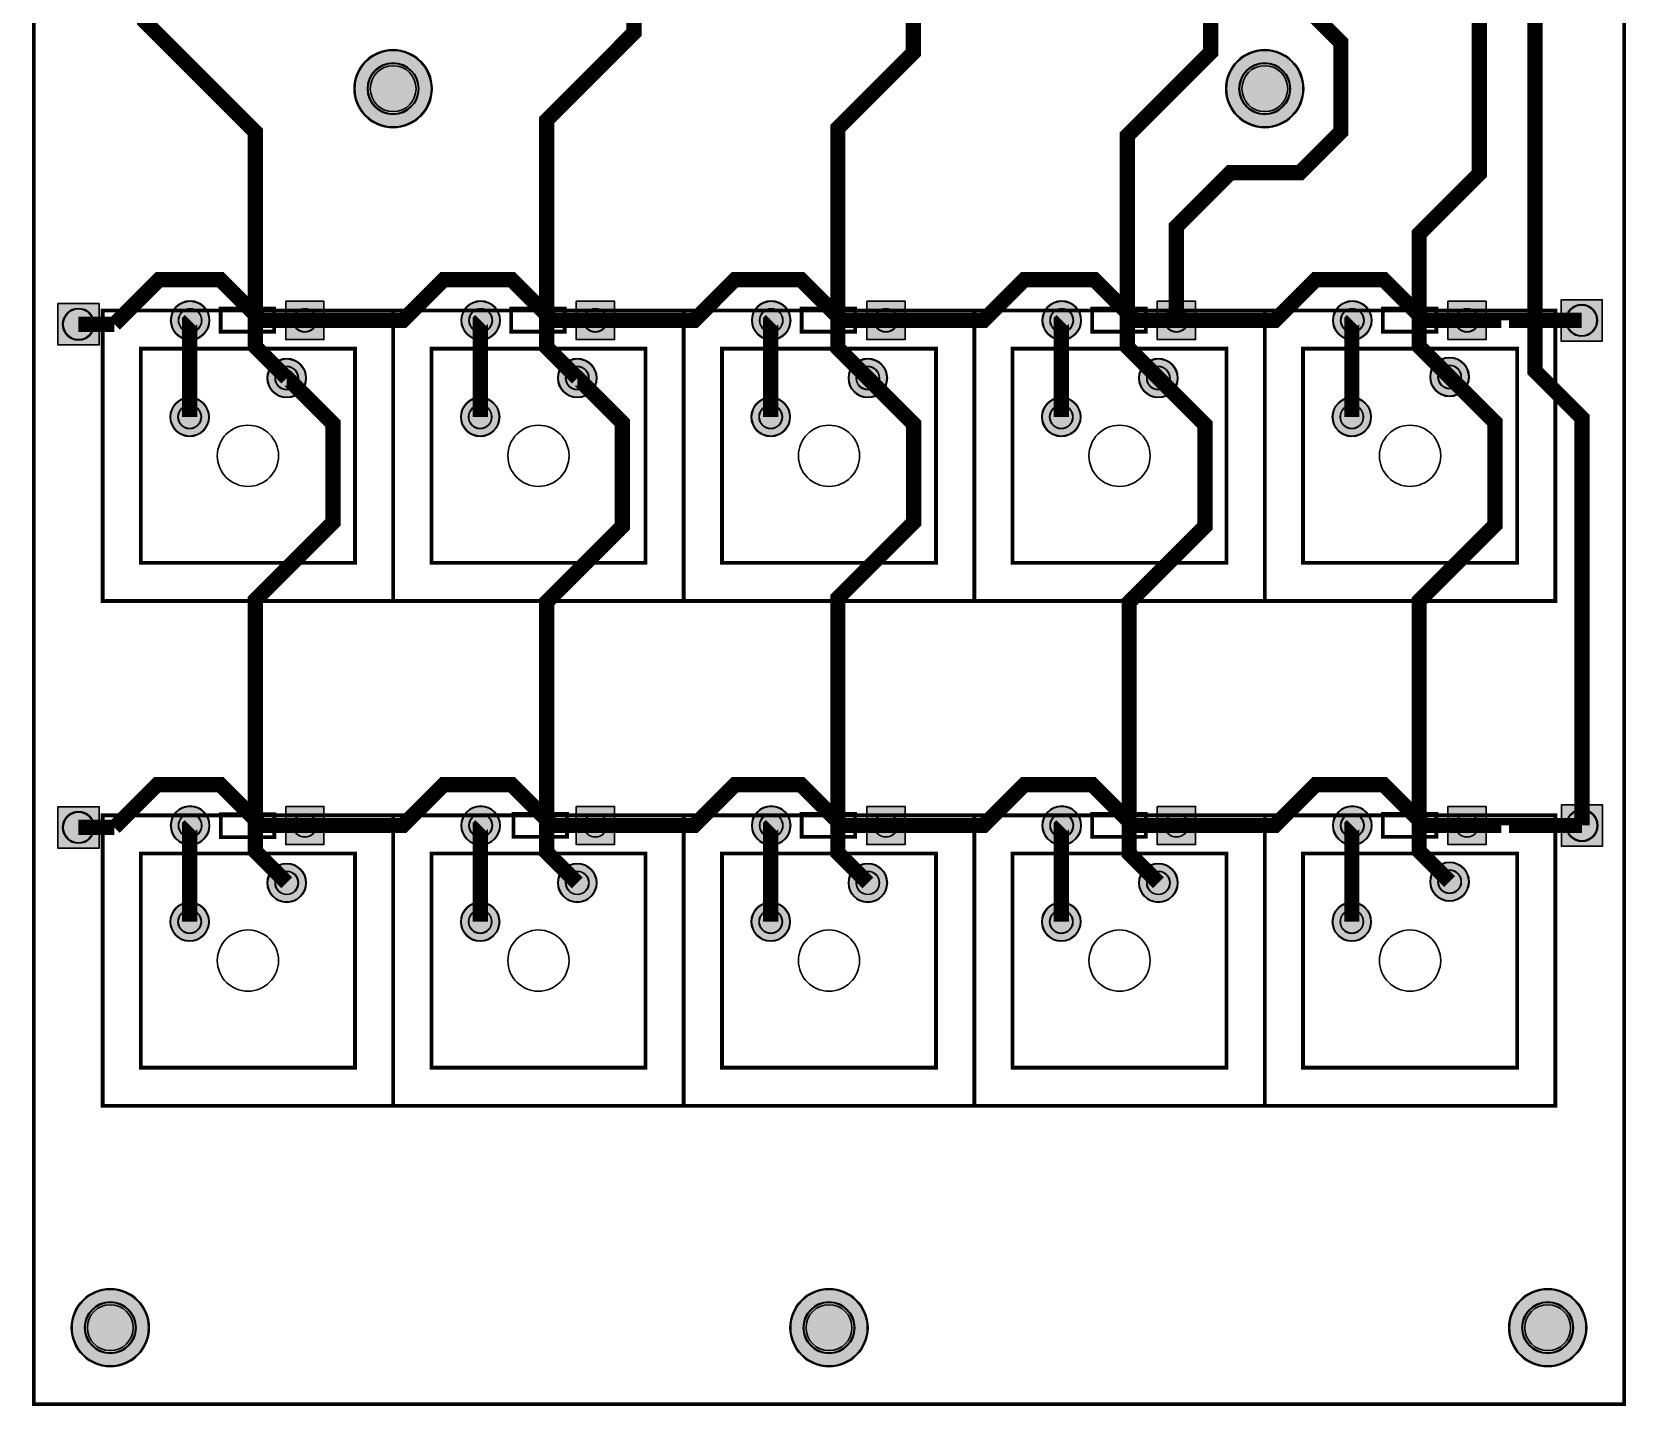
# Model space of a CAD drawing. Header units: millimetres. Extents: x 0 to 104, y -247 to 0.
# Drawn here: x -0.1 to 104.1, y -247.1 to -157.3 of the extents above; entities that cross this region are included whole.
import ezdxf

# ---------------------------------------------------------------- set-up
doc = ezdxf.new("R2010")
doc.units = ezdxf.units.MM
for name, color, linetype, true_color in [('BoardOutLine', 7, 'Continuous', 0xff00ff), ('BottomLayer', 7, 'Continuous', 0x0000ff), ('BottomSilkLayer', 7, 'Continuous', 0x66cc33), ('BottomSolderMaskLayer', 7, 'Continuous', 0xaa00ff), ('Document', 7, 'Continuous', 0xffffff), ('Multi-Layer', 7, 'Continuous', 0xc0c0c0), ('TopLayer', 7, 'Continuous', 0xff0000), ('TopSilkLayer', 7, 'Continuous', 0xffcc00), ('TopSolderMaskLayer', 7, 'Continuous', 0x800080)]:
    doc.layers.add(name, color=color, linetype=linetype, true_color=true_color)

msp = doc.modelspace()

# ---------------------------------------------------------------- hatches: boundary and pattern name
at = {"layer": 'BottomSolderMaskLayer'}
for points in [[(20.944205000000004, -160.99993200000006, 1), (26.045795000000005, -160.99993200000006, 1)], [(77.94409099999984, -160.99993200000006, 1), (83.04568099999983, -160.99993200000006, 1)], [(1.5201895221027826, -175.00218952210287), (4.321810477897202, -175.00218952210287), (4.321810477897202, -177.80381047789717), (1.5201895221027826, -177.80381047789717)], [(8.945460899999992, -176.14925400000004, 1), (11.49645909999999, -176.14925400000004, 1)], [(16.44555994090331, -174.8737419409032), (18.99658405909679, -174.8737419409032), (18.99658405909679, -177.4247660590969), (16.44555994090331, -177.4247660590969)], [(27.94542289999986, -176.14925400000004, 1), (30.49642109999986, -176.14925400000004, 1)], [(35.44552194090318, -174.8737419409032), (37.99654605909666, -174.8737419409032), (37.99654605909666, -177.4247660590969), (35.44552194090318, -177.4247660590969)], [(46.94538489999996, -176.14925400000004, 1), (49.49638309999995, -176.14925400000004, 1)], [(54.44548394090327, -174.8737419409032), (56.996508059096755, -174.8737419409032), (56.996508059096755, -177.4247660590969), (54.44548394090327, -177.4247660590969)], [(65.94560089999986, -176.14925400000004, 1), (68.49659909999987, -176.14925400000004, 1)], [(73.44544594090314, -174.8737419409032), (75.99647005909662, -174.8737419409032), (75.99647005909662, -177.4247660590969), (73.44544594090314, -177.4247660590969)], [(84.94556290000018, -176.14925400000004, 1), (87.49656110000019, -176.14925400000004, 1)], [(92.44540794090324, -174.8737419409032), (94.99643205909672, -174.8737419409032), (94.99643205909672, -177.4247660590969), (92.44540794090324, -177.4247660590969)], [(99.8181895221029, -174.74818952210273), (102.6198104778972, -174.74818952210273), (102.6198104778972, -177.54981047789727), (99.8181895221029, -177.54981047789727)], [(15.264472899999921, -179.92013800000007, 1), (17.81547109999992, -179.92013800000007, 1)], [(34.26443490000002, -179.92013800000007, 1), (36.815433100000014, -179.92013800000007, 1)], [(53.264396900000115, -179.92013800000007, 1), (55.81539510000011, -179.92013800000007, 1)], [(72.26461290000002, -179.92013800000007, 1), (74.81561110000003, -179.92013800000007, 1)], [(91.30750089999997, -179.84317599999997, 1), (93.85849909999997, -179.84317599999997, 1)], [(8.914472900000012, -182.459884, 1), (11.465471100000011, -182.459884, 1)], [(27.914434900000106, -182.459884, 1), (30.46543310000011, -182.459884, 1)], [(46.91439689999998, -182.459884, 1), (49.465395099999974, -182.459884, 1)], [(65.91461290000011, -182.459884, 1), (68.46561110000012, -182.459884, 1)], [(84.91457489999998, -182.459884, 1), (87.46557309999999, -182.459884, 1)], [(1.5201895221027826, -207.8951895221029), (4.321810477897202, -207.8951895221029), (4.321810477897202, -210.6968104778972), (1.5201895221027826, -210.6968104778972)], [(8.945460899999992, -209.16925400000002, 1), (11.49645909999999, -209.16925400000002, 1)], [(16.44555994090331, -207.8937419409034), (18.99658405909679, -207.8937419409034), (18.99658405909679, -210.44476605909688), (16.44555994090331, -210.44476605909688)], [(27.94542289999986, -209.16925400000002, 1), (30.49642109999986, -209.16925400000002, 1)], [(35.44552194090318, -207.8937419409034), (37.99654605909666, -207.8937419409034), (37.99654605909666, -210.44476605909688), (35.44552194090318, -210.44476605909688)], [(46.94538489999996, -209.16925400000002, 1), (49.49638309999995, -209.16925400000002, 1)], [(54.44548394090327, -207.8937419409034), (56.996508059096755, -207.8937419409034), (56.996508059096755, -210.44476605909688), (54.44548394090327, -210.44476605909688)], [(65.94560089999986, -209.16925400000002, 1), (68.49659909999987, -209.16925400000002, 1)], [(73.44544594090314, -207.8937419409034), (75.99647005909662, -207.8937419409034), (75.99647005909662, -210.44476605909688), (73.44544594090314, -210.44476605909688)], [(84.94556290000018, -209.16925400000002, 1), (87.49656110000019, -209.16925400000002, 1)], [(92.44540794090324, -207.8937419409034), (94.99643205909672, -207.8937419409034), (94.99643205909672, -210.44476605909688), (92.44540794090324, -210.44476605909688)], [(99.84028752210281, -207.76818952210294), (102.64190847789712, -207.76818952210294), (102.64190847789712, -210.56981047789725), (99.84028752210281, -210.56981047789725)], [(91.30750089999997, -212.84311000000014, 1), (93.85849909999997, -212.84311000000014, 1)], [(15.264472899999921, -212.920072, 1), (17.81547109999992, -212.920072, 1)], [(34.26443490000002, -212.920072, 1), (36.815433100000014, -212.920072, 1)], [(53.264396900000115, -212.920072, 1), (55.81539510000011, -212.920072, 1)], [(72.26461290000002, -212.920072, 1), (74.81561110000003, -212.920072, 1)], [(8.914472900000012, -215.46007199999997, 1), (11.465471100000011, -215.46007199999997, 1)], [(27.914434900000106, -215.46007199999997, 1), (30.46543310000011, -215.46007199999997, 1)], [(46.91439689999998, -215.46007199999997, 1), (49.465395099999974, -215.46007199999997, 1)], [(65.91461290000011, -215.46007199999997, 1), (68.46561110000012, -215.46007199999997, 1)], [(84.91457489999998, -215.46007199999997, 1), (87.46557309999999, -215.46007199999997, 1)], [(2.4491949999999116, -242.00002400000005, 1), (7.5507849999999115, -242.00002400000005, 1)], [(49.44910099999992, -242.00002400000005, 1), (54.55069099999992, -242.00002400000005, 1)], [(96.44926099999998, -242.00002400000005, 1), (101.55085099999997, -242.00002400000005, 1)]]:
    msp.add_hatch(color=256, dxfattribs=at).paths.add_polyline_path(points)
at = {"layer": 'TopSolderMaskLayer'}
for points in [[(20.944205000000004, -160.99993200000006, 1), (26.045795000000005, -160.99993200000006, 1)], [(77.94409099999984, -160.99993200000006, 1), (83.04568099999983, -160.99993200000006, 1)], [(1.5201895221027826, -175.00218952210287), (4.321810477897202, -175.00218952210287), (4.321810477897202, -177.80381047789717), (1.5201895221027826, -177.80381047789717)], [(8.945460899999992, -176.14925400000004, 1), (11.49645909999999, -176.14925400000004, 1)], [(16.44555994090331, -174.8737419409032), (18.99658405909679, -174.8737419409032), (18.99658405909679, -177.4247660590969), (16.44555994090331, -177.4247660590969)], [(27.94542289999986, -176.14925400000004, 1), (30.49642109999986, -176.14925400000004, 1)], [(35.44552194090318, -174.8737419409032), (37.99654605909666, -174.8737419409032), (37.99654605909666, -177.4247660590969), (35.44552194090318, -177.4247660590969)], [(46.94538489999996, -176.14925400000004, 1), (49.49638309999995, -176.14925400000004, 1)], [(54.44548394090327, -174.8737419409032), (56.996508059096755, -174.8737419409032), (56.996508059096755, -177.4247660590969), (54.44548394090327, -177.4247660590969)], [(65.94560089999986, -176.14925400000004, 1), (68.49659909999987, -176.14925400000004, 1)], [(73.44544594090314, -174.8737419409032), (75.99647005909662, -174.8737419409032), (75.99647005909662, -177.4247660590969), (73.44544594090314, -177.4247660590969)], [(84.94556290000018, -176.14925400000004, 1), (87.49656110000019, -176.14925400000004, 1)], [(92.44540794090324, -174.8737419409032), (94.99643205909672, -174.8737419409032), (94.99643205909672, -177.4247660590969), (92.44540794090324, -177.4247660590969)], [(99.8181895221029, -174.74818952210273), (102.6198104778972, -174.74818952210273), (102.6198104778972, -177.54981047789727), (99.8181895221029, -177.54981047789727)], [(15.264472899999921, -179.92013800000007, 1), (17.81547109999992, -179.92013800000007, 1)], [(34.26443490000002, -179.92013800000007, 1), (36.815433100000014, -179.92013800000007, 1)], [(53.264396900000115, -179.92013800000007, 1), (55.81539510000011, -179.92013800000007, 1)], [(72.26461290000002, -179.92013800000007, 1), (74.81561110000003, -179.92013800000007, 1)], [(91.30750089999997, -179.84317599999997, 1), (93.85849909999997, -179.84317599999997, 1)], [(8.914472900000012, -182.459884, 1), (11.465471100000011, -182.459884, 1)], [(27.914434900000106, -182.459884, 1), (30.46543310000011, -182.459884, 1)], [(46.91439689999998, -182.459884, 1), (49.465395099999974, -182.459884, 1)], [(65.91461290000011, -182.459884, 1), (68.46561110000012, -182.459884, 1)], [(84.91457489999998, -182.459884, 1), (87.46557309999999, -182.459884, 1)], [(1.5201895221027826, -207.8951895221029), (4.321810477897202, -207.8951895221029), (4.321810477897202, -210.6968104778972), (1.5201895221027826, -210.6968104778972)], [(8.945460899999992, -209.16925400000002, 1), (11.49645909999999, -209.16925400000002, 1)], [(16.44555994090331, -207.8937419409034), (18.99658405909679, -207.8937419409034), (18.99658405909679, -210.44476605909688), (16.44555994090331, -210.44476605909688)], [(27.94542289999986, -209.16925400000002, 1), (30.49642109999986, -209.16925400000002, 1)], [(35.44552194090318, -207.8937419409034), (37.99654605909666, -207.8937419409034), (37.99654605909666, -210.44476605909688), (35.44552194090318, -210.44476605909688)], [(46.94538489999996, -209.16925400000002, 1), (49.49638309999995, -209.16925400000002, 1)], [(54.44548394090327, -207.8937419409034), (56.996508059096755, -207.8937419409034), (56.996508059096755, -210.44476605909688), (54.44548394090327, -210.44476605909688)], [(65.94560089999986, -209.16925400000002, 1), (68.49659909999987, -209.16925400000002, 1)], [(73.44544594090314, -207.8937419409034), (75.99647005909662, -207.8937419409034), (75.99647005909662, -210.44476605909688), (73.44544594090314, -210.44476605909688)], [(84.94556290000018, -209.16925400000002, 1), (87.49656110000019, -209.16925400000002, 1)], [(92.44540794090324, -207.8937419409034), (94.99643205909672, -207.8937419409034), (94.99643205909672, -210.44476605909688), (92.44540794090324, -210.44476605909688)], [(99.84028752210281, -207.76818952210294), (102.64190847789712, -207.76818952210294), (102.64190847789712, -210.56981047789725), (99.84028752210281, -210.56981047789725)], [(91.30750089999997, -212.84311000000014, 1), (93.85849909999997, -212.84311000000014, 1)], [(15.264472899999921, -212.920072, 1), (17.81547109999992, -212.920072, 1)], [(34.26443490000002, -212.920072, 1), (36.815433100000014, -212.920072, 1)], [(53.264396900000115, -212.920072, 1), (55.81539510000011, -212.920072, 1)], [(72.26461290000002, -212.920072, 1), (74.81561110000003, -212.920072, 1)], [(8.914472900000012, -215.46007199999997, 1), (11.465471100000011, -215.46007199999997, 1)], [(27.914434900000106, -215.46007199999997, 1), (30.46543310000011, -215.46007199999997, 1)], [(46.91439689999998, -215.46007199999997, 1), (49.465395099999974, -215.46007199999997, 1)], [(65.91461290000011, -215.46007199999997, 1), (68.46561110000012, -215.46007199999997, 1)], [(84.91457489999998, -215.46007199999997, 1), (87.46557309999999, -215.46007199999997, 1)], [(2.4491949999999116, -242.00002400000005, 1), (7.5507849999999115, -242.00002400000005, 1)], [(49.44910099999992, -242.00002400000005, 1), (54.55069099999992, -242.00002400000005, 1)], [(96.44926099999998, -242.00002400000005, 1), (101.55085099999997, -242.00002400000005, 1)]]:
    msp.add_hatch(color=256, dxfattribs=at).paths.add_polyline_path(points)

# ---------------------------------------------------------------- linework, layer by layer
at = {"layer": 'BoardOutLine', "const_width": 0.254}
msp.add_lwpolyline([(0, 0), (103.99999519999994, 0), (103.99999519999994, -246.99998859999994), (0, -246.99998859999994), (0, 0)], close=True, dxfattribs=at)
at = {"layer": 'BottomLayer', "const_width": 0.9999979999999999}
for points in [[(5.27049999999997, -176.40300000000013), (8.191500000000019, -173.48200000000008), (12.191999999999894, -173.48200000000008), (14.859000000000037, -176.149), (15.471139999999991, -176.149)], [(19.972020000000043, -176.149), (24.129999999999995, -176.149), (26.796999999999912, -173.48200000000008), (31.242000000000075, -173.48200000000008), (33.90899999999999, -176.149), (34.470339999999965, -176.149)], [(35.59556000000009, -176.149), (43.17999999999995, -176.149), (45.846999999999866, -173.48200000000008), (50.16500000000008, -173.48200000000008), (52.831999999999994, -176.149), (53.46953999999994, -176.149)], [(57.97041999999976, -176.149), (62.10299999999995, -176.149), (64.76999999999987, -173.48200000000008), (69.34199999999998, -173.48200000000008), (72.0089999999999, -176.149), (74.72172000000012, -176.149)], [(76.97215999999992, -176.149), (81.1529999999999, -176.149), (83.82000000000005, -173.48200000000008), (88.26499999999999, -173.48200000000008), (90.9319999999999, -176.149), (93.72091999999986, -176.149)], [(2.9209999999999354, -176.40300000000013), (5.271769999999947, -176.40300000000013)], [(17.721071999999936, -176.14925400000004), (15.470378000000096, -176.14925400000004)], [(17.721071999999936, -176.14925400000004), (19.971766000000002, -176.14925400000004)], [(35.595813999999905, -176.14925400000004), (34.470339999999965, -176.14925400000004)], [(36.72103400000003, -176.14925400000004), (35.595813999999905, -176.14925400000004)], [(54.595776, -176.14925400000004), (53.47030200000006, -176.14925400000004)], [(54.595776, -176.14925400000004), (55.7209959999999, -176.14925400000004)], [(55.7209959999999, -176.14925400000004), (57.97168999999997, -176.14925400000004)], [(74.720958, -176.14925400000004), (76.97165199999984, -176.14925400000004)], [(93.72091999999986, -176.14925400000004), (95.97161400000016, -176.14925400000004)], [(101.21899999999994, -176.149), (95.97161400000016, -176.149), (95.97161400000016, -176.14925400000004)], [(5.27049999999997, -209.29599999999994), (8.064500000000066, -206.50200000000007), (12.191999999999894, -206.50200000000007), (14.859000000000037, -209.16899999999998), (17.721580000000017, -209.16899999999998)], [(19.972020000000043, -209.16899999999998), (24.129999999999995, -209.16899999999998), (26.796999999999912, -206.50200000000007), (31.242000000000075, -206.50200000000007), (33.90899999999999, -209.16899999999998), (36.72077999999999, -209.16899999999998)], [(38.97122000000002, -209.16899999999998), (43.17999999999995, -209.16899999999998), (45.846999999999866, -206.50200000000007), (50.16500000000008, -206.50200000000007), (52.831999999999994, -209.16899999999998), (55.719979999999964, -209.16899999999998)], [(57.97041999999976, -209.16899999999998), (62.10299999999995, -209.16899999999998), (64.76999999999987, -206.50200000000007), (69.21500000000003, -206.50200000000007), (71.88199999999995, -209.16899999999998), (74.72172000000012, -209.16899999999998)], [(76.97215999999992, -209.16899999999998), (81.1529999999999, -209.16899999999998), (83.82000000000005, -206.50200000000007), (88.26499999999999, -206.50200000000007), (90.9319999999999, -209.16899999999998), (93.72091999999986, -209.16899999999998)], [(2.9209999999999354, -209.29599999999994), (5.271769999999947, -209.29599999999994)], [(17.721071999999936, -209.16925400000002), (19.971766000000002, -209.16925400000002)], [(36.72103400000003, -209.16925400000002), (38.97172799999987, -209.16925400000002)], [(55.7209959999999, -209.16925400000002), (57.97168999999997, -209.16925400000002)], [(74.720958, -209.16925400000002), (76.97165199999984, -209.16925400000002)], [(93.72091999999986, -209.16925400000002), (95.97161400000016, -209.16925400000002)], [(101.24109800000008, -209.16899999999998), (95.97161400000016, -209.16899999999998), (95.97161400000016, -209.16925400000002)]]:
    msp.add_lwpolyline(points, dxfattribs=at)
at = {"layer": 'BottomSilkLayer', "const_width": 0.2500122}
for points in [[(12.215063199999918, -175.38700000000006), (15.715081599999962, -175.38700000000006), (15.715081599999962, -176.8869461999999), (12.215063199999918, -176.8869461999999), (12.215063199999918, -175.38700000000006)], [(31.215076000000067, -175.38700000000006), (34.715018200000145, -175.38700000000006), (34.715018200000145, -176.8869461999999), (31.215076000000067, -176.8869461999999), (31.215076000000067, -175.38700000000006)], [(50.2151141999999, -175.38700000000006), (53.71505639999998, -175.38700000000006), (53.71505639999998, -176.8869461999999), (50.2151141999999, -176.8869461999999), (50.2151141999999, -175.38700000000006)], [(69.21500000000003, -175.38700000000006), (72.71506920000013, -175.38700000000006), (72.71506920000013, -176.8869461999999), (69.21500000000003, -176.8869461999999), (69.21500000000003, -175.38700000000006)], [(88.21501279999995, -175.38700000000006), (91.71508199999982, -175.38700000000006), (91.71508199999982, -176.8869461999999), (88.21501279999995, -176.8869461999999), (88.21501279999995, -175.38700000000006)], [(12.230862000000002, -208.4318411999999), (15.730981999999926, -208.4318411999999), (15.730981999999926, -209.93044120000002), (12.230862000000002, -209.93044120000002), (12.230862000000002, -208.4318411999999)], [(31.369000000000028, -208.40700000000004), (34.868942200000106, -208.40700000000004), (34.868942200000106, -209.9068192000001), (31.369000000000028, -209.9068192000001), (31.369000000000028, -208.40700000000004)], [(50.2151141999999, -208.40710159999992), (53.71505639999998, -208.40710159999992), (53.71505639999998, -209.90692079999997), (50.2151141999999, -209.90692079999997), (50.2151141999999, -208.40710159999992)], [(69.21500000000003, -208.40710159999992), (72.71506920000013, -208.40710159999992), (72.71506920000013, -209.90692079999997), (69.21500000000003, -209.90692079999997), (69.21500000000003, -208.40710159999992)], [(88.21501279999995, -208.40710159999992), (91.71508199999982, -208.40710159999992), (91.71508199999982, -209.90692079999997), (88.21501279999995, -209.90692079999997), (88.21501279999995, -208.40710159999992)]]:
    msp.add_lwpolyline(points, close=True, dxfattribs=at)
for points in [[(14.715058200000044, -176.8869461999999), (14.715058200000044, -175.3858824)], [(33.71502019999991, -176.8869461999999), (33.71502019999991, -175.3858824)], [(52.714220199999886, -176.88636200000008), (52.714220199999886, -175.64938199999995), (52.714220199999886, -175.385222)], [(71.71507120000012, -176.8869461999999), (71.71507120000012, -175.3858824)], [(90.71508399999982, -176.8869461999999), (90.71508399999982, -175.3858824)], [(14.732000000000085, -209.93099999999993), (14.732000000000085, -208.43006320000006)], [(33.8689442000001, -209.9068192000001), (33.8689442000001, -208.4058824)], [(52.715032999999835, -209.90692079999997), (52.715032999999835, -208.4059840000001)], [(71.71507120000012, -209.90692079999997), (71.71507120000012, -208.4059840000001)], [(90.71508399999982, -209.90692079999997), (90.71508399999982, -208.4059840000001)]]:
    msp.add_lwpolyline(points, dxfattribs=at)
at = {"layer": 'BottomSolderMaskLayer'}
for centre, radius in [((23.495000000000005, -160.99993200000006), 2.550795), ((80.49488599999984, -160.99993200000006), 2.550795), ((23.495000000000005, -161.0000844), 1.6835376580645165), ((80.49498759999994, -161.0000844), 1.6835376580645165), ((10.220959999999991, -176.14925400000004), 1.2754990999999998), ((29.22092199999986, -176.14925400000004), 1.2754990999999998), ((48.220883999999955, -176.14925400000004), 1.2754990999999998), ((67.22109999999986, -176.14925400000004), 1.2754990999999998), ((86.22106200000019, -176.14925400000004), 1.2754990999999998), ((101.21899999999994, -176.149), 1.0376276296296294), ((2.9209999999999354, -176.40300000000013), 1.0376276296296294), ((10.221137799999838, -176.14927939999995), 0.765312419096774), ((17.720944999999915, -176.14927939999995), 0.765312419096774), ((29.221125200000074, -176.14927939999995), 0.765312419096774), ((36.720932399999924, -176.14927939999995), 0.765312419096774), ((48.221137999999996, -176.14927939999995), 0.765312419096774), ((55.720945200000074, -176.14927939999995), 0.765312419096774), ((67.2211254, -176.14927939999995), 0.765312419096774), ((74.72093260000008, -176.14927939999995), 0.765312419096774), ((86.22113819999993, -176.14927939999995), 0.765312419096774), ((93.7209454, -176.14927939999995), 0.765312419096774), ((16.53997199999992, -179.92013800000007), 1.2754990999999998), ((16.53999740000006, -179.92001100000004), 0.765312419096774), ((35.53993400000002, -179.92013800000007), 1.2754990999999998), ((35.53998479999984, -179.92001100000004), 0.765312419096774), ((54.53989600000011, -179.92013800000007), 1.2754990999999998), ((54.53999759999999, -179.92001100000004), 0.765312419096774), ((73.54011200000002, -179.92013800000007), 1.2754990999999998), ((73.539985, -179.92001100000004), 0.765312419096774), ((92.58299999999997, -179.84317599999997), 1.2754990999999998), ((92.5829238, -179.84304900000018), 0.765312419096774), ((10.189972000000012, -182.459884), 1.2754990999999998), ((29.189934000000108, -182.459884), 1.2754990999999998), ((48.189895999999976, -182.459884), 1.2754990999999998), ((67.19011200000011, -182.459884), 1.2754990999999998), ((86.19007399999998, -182.459884), 1.2754990999999998), ((10.189997399999925, -182.460011), 0.765312419096774), ((29.189984799999934, -182.460011), 0.765312419096774), ((48.18999760000008, -182.460011), 0.765312419096774), ((67.18998500000009, -182.460011), 0.765312419096774), ((86.18999780000001, -182.460011), 0.765312419096774), ((2.9209999999999354, -209.29599999999994), 1.0376276296296294), ((10.220959999999991, -209.16925400000002), 1.2754990999999998), ((10.221137799999838, -209.16935560000013), 0.765312419096774), ((17.720944999999915, -209.16935560000013), 0.765312419096774), ((29.22092199999986, -209.16925400000002), 1.2754990999999998), ((29.221125200000074, -209.16935560000013), 0.765312419096774), ((36.720932399999924, -209.16935560000013), 0.765312419096774), ((48.220883999999955, -209.16925400000002), 1.2754990999999998), ((48.221137999999996, -209.16935560000013), 0.765312419096774), ((55.720945200000074, -209.16935560000013), 0.765312419096774), ((67.22109999999986, -209.16925400000002), 1.2754990999999998), ((67.2211254, -209.16935560000013), 0.765312419096774), ((74.72093260000008, -209.16935560000013), 0.765312419096774), ((86.22106200000019, -209.16925400000002), 1.2754990999999998), ((86.22113819999993, -209.16935560000013), 0.765312419096774), ((93.7209454, -209.16935560000013), 0.765312419096774), ((101.24109800000008, -209.16899999999998), 1.0376276296296294), ((92.58299999999997, -212.84311000000014), 1.2754990999999998), ((16.53997199999992, -212.920072), 1.2754990999999998), ((16.53999740000006, -212.92002119999995), 0.765312419096774), ((35.53993400000002, -212.920072), 1.2754990999999998), ((35.53998479999984, -212.92002119999995), 0.765312419096774), ((54.53989600000011, -212.920072), 1.2754990999999998), ((54.53999759999999, -212.92002119999995), 0.765312419096774), ((73.54011200000002, -212.920072), 1.2754990999999998), ((73.539985, -212.92002119999995), 0.765312419096774), ((92.5829238, -212.84305919999986), 0.765312419096774), ((10.189972000000012, -215.46007199999997), 1.2754990999999998), ((10.189997399999925, -215.46002119999991), 0.765312419096774), ((29.189934000000108, -215.46007199999997), 1.2754990999999998), ((29.189984799999934, -215.46002119999991), 0.765312419096774), ((48.189895999999976, -215.46007199999997), 1.2754990999999998), ((48.18999760000008, -215.46002119999991), 0.765312419096774), ((67.19011200000011, -215.46007199999997), 1.2754990999999998), ((67.18998500000009, -215.46002119999991), 0.765312419096774), ((86.19007399999998, -215.46007199999997), 1.2754990999999998), ((86.18999780000001, -215.46002119999991), 0.765312419096774), ((4.999989999999912, -242.00002400000005), 2.550795), ((51.99989599999992, -242.00002400000005), 2.550795), ((99.00005599999997, -242.00002400000005), 2.550795), ((4.999989999999912, -241.99994779999986), 1.6835376580645165), ((51.99999760000003, -241.99994779999986), 1.6835376580645165), ((99.00000519999992, -241.99994779999986), 1.6835376580645165)]:
    msp.add_circle(centre, radius, dxfattribs=at)
at = {"layer": 'Document', "const_width": 0.2500122}
for points in [[(23.49995300000012, -175.50000460000012), (23.49995300000012, -194.50001740000005), (4.500016399999936, -194.50001740000005), (4.500016399999936, -175.50000460000012), (23.49995300000012, -175.50000460000012)], [(42.499991199999954, -175.50000460000012), (42.499991199999954, -194.50001740000005), (23.49995300000012, -194.50001740000005), (23.49995300000012, -175.50000460000012), (42.499991199999954, -175.50000460000012)], [(61.500004000000104, -175.50000460000012), (61.500004000000104, -194.50001740000005), (42.499991199999954, -194.50001740000005), (42.499991199999954, -175.50000460000012), (61.500004000000104, -175.50000460000012)], [(80.5000167999998, -175.50000460000012), (80.5000167999998, -194.50001740000005), (61.500004000000104, -194.50001740000005), (61.500004000000104, -175.50000460000012), (80.5000167999998, -175.50000460000012)], [(99.50002959999995, -175.50000460000012), (99.50002959999995, -194.50001740000005), (80.5000167999998, -194.50001740000005), (80.5000167999998, -175.50000460000012), (99.50002959999995, -175.50000460000012)], [(23.49995300000012, -208.50001480000003), (23.49995300000012, -227.50002759999995), (4.500016399999936, -227.50002759999995), (4.500016399999936, -208.50001480000003), (23.49995300000012, -208.50001480000003)], [(42.499991199999954, -208.50001480000003), (42.499991199999954, -227.50002759999995), (23.49995300000012, -227.50002759999995), (23.49995300000012, -208.50001480000003), (42.499991199999954, -208.50001480000003)], [(61.500004000000104, -208.50001480000003), (61.500004000000104, -227.50002759999995), (42.499991199999954, -227.50002759999995), (42.499991199999954, -208.50001480000003), (61.500004000000104, -208.50001480000003)], [(80.5000167999998, -208.50001480000003), (80.5000167999998, -227.50002759999995), (61.500004000000104, -227.50002759999995), (61.500004000000104, -208.50001480000003), (80.5000167999998, -208.50001480000003)], [(99.50002959999995, -208.50001480000003), (99.50002959999995, -227.50002759999995), (80.5000167999998, -227.50002759999995), (80.5000167999998, -208.50001480000003), (99.50002959999995, -208.50001480000003)]]:
    msp.add_lwpolyline(points, close=True, dxfattribs=at)
at = {"layer": 'Multi-Layer'}
for points in [[(1.570989999999938, -175.05299000000002), (4.271010000000047, -175.05299000000002), (4.271010000000047, -177.75301000000002), (1.570989999999938, -177.75301000000002)], [(16.47106180000003, -174.8992437999999), (18.97108220000007, -174.8992437999999), (18.97108220000007, -177.39926420000018), (16.47106180000003, -177.39926420000018)], [(35.4710237999999, -174.8992437999999), (37.97104419999994, -174.8992437999999), (37.97104419999994, -177.39926420000018), (35.4710237999999, -177.39926420000018)], [(54.470985799999994, -174.8992437999999), (56.971006199999806, -174.8992437999999), (56.971006199999806, -177.39926420000018), (54.470985799999994, -177.39926420000018)], [(73.47094779999986, -174.8992437999999), (75.9709681999999, -174.8992437999999), (75.9709681999999, -177.39926420000018), (73.47094779999986, -177.39926420000018)], [(92.47090979999996, -174.8992437999999), (94.9709302, -174.8992437999999), (94.9709302, -177.39926420000018), (92.47090979999996, -177.39926420000018)], [(99.86899000000005, -174.79899000000012), (102.56900999999982, -174.79899000000012), (102.56900999999982, -177.4990100000001), (99.86899000000005, -177.4990100000001)], [(1.570989999999938, -207.94599000000005), (4.271010000000047, -207.94599000000005), (4.271010000000047, -210.64600999999982), (1.570989999999938, -210.64600999999982)], [(16.47106180000003, -207.91924380000012), (18.97108220000007, -207.91924380000012), (18.97108220000007, -210.41926420000016), (16.47106180000003, -210.41926420000016)], [(35.4710237999999, -207.91924380000012), (37.97104419999994, -207.91924380000012), (37.97104419999994, -210.41926420000016), (35.4710237999999, -210.41926420000016)], [(54.470985799999994, -207.91924380000012), (56.971006199999806, -207.91924380000012), (56.971006199999806, -210.41926420000016), (54.470985799999994, -210.41926420000016)], [(73.47094779999986, -207.91924380000012), (75.9709681999999, -207.91924380000012), (75.9709681999999, -210.41926420000016), (73.47094779999986, -210.41926420000016)], [(92.47090979999996, -207.91924380000012), (94.9709302, -207.91924380000012), (94.9709302, -210.41926420000016), (92.47090979999996, -210.41926420000016)], [(99.89108799999997, -207.8189900000001), (102.59110799999996, -207.8189900000001), (102.59110799999996, -210.51900999999987), (99.89108799999997, -210.51900999999987)]]:
    msp.add_lwpolyline(points, close=True, dxfattribs=at)
for centre, radius in [((23.495000000000005, -160.99993200000006), 2.4999949999999997), ((23.495000000000005, -161.0000844), 1.6500094), ((80.49488599999984, -160.99993200000006), 2.4999949999999997), ((80.49498759999994, -161.0000844), 1.6500094), ((10.220959999999991, -176.14925400000004), 1.2499974999999999), ((29.22092199999986, -176.14925400000004), 1.2499974999999999), ((48.220883999999955, -176.14925400000004), 1.2499974999999999), ((67.22109999999986, -176.14925400000004), 1.2499974999999999), ((86.22106200000019, -176.14925400000004), 1.2499974999999999), ((2.9209999999999354, -176.40300000000013), 0.9999979999999999), ((10.221137799999838, -176.14927939999995), 0.7500112), ((17.720944999999915, -176.14927939999995), 0.7500112), ((29.221125200000074, -176.14927939999995), 0.7500112), ((36.720932399999924, -176.14927939999995), 0.7500112), ((48.221137999999996, -176.14927939999995), 0.7500112), ((55.720945200000074, -176.14927939999995), 0.7500112), ((67.2211254, -176.14927939999995), 0.7500112), ((74.72093260000008, -176.14927939999995), 0.7500112), ((86.22113819999993, -176.14927939999995), 0.7500112), ((93.7209454, -176.14927939999995), 0.7500112), ((101.21899999999994, -176.149), 0.9999979999999999), ((16.53997199999992, -179.92013800000007), 1.2499974999999999), ((16.53999740000006, -179.92001100000004), 0.7500112), ((35.53993400000002, -179.92013800000007), 1.2499974999999999), ((35.53998479999984, -179.92001100000004), 0.7500112), ((54.53989600000011, -179.92013800000007), 1.2499974999999999), ((54.53999759999999, -179.92001100000004), 0.7500112), ((73.54011200000002, -179.92013800000007), 1.2499974999999999), ((73.539985, -179.92001100000004), 0.7500112), ((92.58299999999997, -179.84317599999997), 1.2499974999999999), ((92.5829238, -179.84304900000018), 0.7500112), ((10.189972000000012, -182.459884), 1.2499974999999999), ((29.189934000000108, -182.459884), 1.2499974999999999), ((48.189895999999976, -182.459884), 1.2499974999999999), ((67.19011200000011, -182.459884), 1.2499974999999999), ((86.19007399999998, -182.459884), 1.2499974999999999), ((10.189997399999925, -182.460011), 0.7500112), ((29.189984799999934, -182.460011), 0.7500112), ((48.18999760000008, -182.460011), 0.7500112), ((67.18998500000009, -182.460011), 0.7500112), ((86.18999780000001, -182.460011), 0.7500112), ((13.999971999999957, -184.99988399999995), 1.9999959999999999), ((32.99993400000005, -184.99988399999995), 1.9999959999999999), ((51.99989599999992, -184.99988399999995), 1.9999959999999999), ((71.00011200000006, -184.99988399999995), 1.9999959999999999), ((90.00007399999993, -184.99988399999995), 1.9999959999999999), ((2.9209999999999354, -209.29599999999994), 0.9999979999999999), ((10.220959999999991, -209.16925400000002), 1.2499974999999999), ((10.221137799999838, -209.16935560000013), 0.7500112), ((17.720944999999915, -209.16935560000013), 0.7500112), ((29.22092199999986, -209.16925400000002), 1.2499974999999999), ((29.221125200000074, -209.16935560000013), 0.7500112), ((36.720932399999924, -209.16935560000013), 0.7500112), ((48.220883999999955, -209.16925400000002), 1.2499974999999999), ((48.221137999999996, -209.16935560000013), 0.7500112), ((55.720945200000074, -209.16935560000013), 0.7500112), ((67.22109999999986, -209.16925400000002), 1.2499974999999999), ((67.2211254, -209.16935560000013), 0.7500112), ((74.72093260000008, -209.16935560000013), 0.7500112), ((86.22106200000019, -209.16925400000002), 1.2499974999999999), ((86.22113819999993, -209.16935560000013), 0.7500112), ((93.7209454, -209.16935560000013), 0.7500112), ((101.24109800000008, -209.16899999999998), 0.9999979999999999), ((92.58299999999997, -212.84311000000014), 1.2499974999999999), ((16.53997199999992, -212.920072), 1.2499974999999999), ((16.53999740000006, -212.92002119999995), 0.7500112), ((35.53993400000002, -212.920072), 1.2499974999999999), ((35.53998479999984, -212.92002119999995), 0.7500112), ((54.53989600000011, -212.920072), 1.2499974999999999), ((54.53999759999999, -212.92002119999995), 0.7500112), ((73.54011200000002, -212.920072), 1.2499974999999999), ((73.539985, -212.92002119999995), 0.7500112), ((92.5829238, -212.84305919999986), 0.7500112), ((10.189972000000012, -215.46007199999997), 1.2499974999999999), ((10.189997399999925, -215.46002119999991), 0.7500112), ((29.189934000000108, -215.46007199999997), 1.2499974999999999), ((29.189984799999934, -215.46002119999991), 0.7500112), ((48.189895999999976, -215.46007199999997), 1.2499974999999999), ((48.18999760000008, -215.46002119999991), 0.7500112), ((67.19011200000011, -215.46007199999997), 1.2499974999999999), ((67.18998500000009, -215.46002119999991), 0.7500112), ((86.19007399999998, -215.46007199999997), 1.2499974999999999), ((86.18999780000001, -215.46002119999991), 0.7500112), ((13.999971999999957, -218.00007199999993), 1.9999959999999999), ((32.99993400000005, -218.00007199999993), 1.9999959999999999), ((51.99989599999992, -218.00007199999993), 1.9999959999999999), ((71.00011200000006, -218.00007199999993), 1.9999959999999999), ((90.00007399999993, -218.00007199999993), 1.9999959999999999), ((4.999989999999912, -242.00002400000005), 2.4999949999999997), ((51.99989599999992, -242.00002400000005), 2.4999949999999997), ((99.00005599999997, -242.00002400000005), 2.4999949999999997), ((4.999989999999912, -241.99994779999986), 1.6500094), ((51.99999760000003, -241.99994779999986), 1.6500094), ((99.00000519999992, -241.99994779999986), 1.6500094)]:
    msp.add_circle(centre, radius, dxfattribs=at)
at = {"layer": 'TopLayer', "const_width": 0.9999979999999999}
for points in [[(74.72172000000012, -173.89855999999997), (74.72172000000012, -170.00728000000015), (78.23200000000008, -166.49699999999996), (82.80399999999997, -166.49699999999996), (85.47099999999989, -163.83000000000004), (85.47099999999989, -157.98800000000006), (83.76665999999989, -156.28366000000005), (83.76665999999989, -81.20634000000007), (85.72500000000002, -79.24800000000005), (85.72500000000002, -72.77100000000007), (83.05799999999988, -70.10400000000004), (83.05799999999988, -9.54532000000006), (85.21699999999998, -7.386319999999955), (85.21699999999998, -4.699000000000069)], [(87.75699999999995, -6.715760000000046), (87.75699999999995, -7.3659999999999854), (89.15399999999988, -8.763000000000034), (89.15399999999988, -13.261340000000018), (98.29799999999989, -22.405340000000024), (98.29799999999989, -78.48599999999999), (100.58399999999995, -80.77200000000005), (100.58399999999995, -148.84400000000005), (98.17099999999994, -151.25700000000006), (98.17099999999994, -179.45100000000014), (101.24185999999997, -182.52186000000017), (101.24185999999997, -206.81949999999995)], [(16.540480000000002, -46.92142000000001), (18.54200000000003, -48.92294000000004), (18.54200000000003, -59.56299999999999), (7.238999999999919, -70.86599999999999), (7.238999999999919, -156.591), (14.477999999999952, -163.83000000000004), (14.477999999999952, -177.85842000000014), (16.540480000000002, -179.92089999999996)], [(35.539679999999976, -46.92142000000001), (39.24300000000005, -50.62220000000002), (39.24300000000005, -157.35300000000007), (33.527999999999906, -163.06799999999998), (33.527999999999906, -177.9092199999999), (35.539679999999976, -179.92089999999996)], [(54.53887999999995, -46.92142000000001), (57.51829999999984, -49.89829999999995), (57.51829999999984, -158.63570000000004), (52.57799999999986, -163.57600000000002), (52.57799999999986, -177.9600200000001), (54.53887999999995, -179.92089999999996)], [(73.54061999999988, -46.92142000000001), (76.96199999999988, -50.34280000000001), (76.96199999999988, -70.86599999999999), (75.0569999999999, -72.77100000000007), (75.0569999999999, -78.25486000000012), (76.96199999999988, -80.1598600000001), (76.96199999999988, -158.62300000000005), (71.50099999999986, -164.08399999999995), (71.50099999999986, -177.88128000000017), (73.54061999999988, -179.92089999999996)], [(92.58274599999993, -46.84445800000003), (95.92792599999996, -50.18963800000006), (95.92792599999996, -92.5060380000001), (97.70592599999998, -94.28403800000001), (97.70592599999998, -147.4970380000001), (94.53092600000002, -150.67203800000004), (94.53092600000002, -166.54703800000004), (90.5939259999999, -170.48403800000017), (90.5939259999999, -177.85511800000006), (92.58274599999993, -179.8439380000001)], [(74.720958, -176.14925400000004), (74.720958, -173.89855999999997)], [(10.220959999999991, -176.14925400000004), (10.189972000000012, -176.18024200000002), (10.189972000000012, -182.459884)], [(29.22092199999986, -176.14925400000004), (29.189934000000108, -176.18024200000002), (29.189934000000108, -182.459884)], [(48.220883999999955, -176.14925400000004), (48.189895999999976, -176.18024200000002), (48.189895999999976, -182.459884)], [(67.22109999999986, -176.14925400000004), (67.19011200000011, -176.18024200000002), (67.19011200000011, -182.459884)], [(86.22106200000019, -176.14925400000004), (86.19007399999998, -176.18024200000002), (86.19007399999998, -182.459884)], [(16.540480000000002, -212.9205800000001), (14.477999999999952, -210.85810000000004), (14.477999999999952, -194.437), (19.55799999999988, -189.35700000000008), (19.55799999999988, -182.89524000000017), (16.583659999999895, -179.92089999999996), (16.540480000000002, -179.92089999999996)], [(35.539679999999976, -212.9205800000001), (33.527999999999906, -210.90890000000002), (33.527999999999906, -194.56399999999996), (38.48099999999988, -189.611), (38.48099999999988, -182.83427999999992), (35.56761999999992, -179.92089999999996), (35.539679999999976, -179.92089999999996)], [(54.53887999999995, -212.9205800000001), (52.57799999999986, -210.9597), (52.57799999999986, -194.31000000000006), (57.53100000000006, -189.35700000000008), (57.53100000000006, -182.91302000000007), (54.53887999999995, -179.92089999999996)], [(73.54061999999988, -212.9205800000001), (71.62800000000004, -211.00796000000003), (71.62800000000004, -194.56399999999996), (76.58100000000002, -189.611), (76.58100000000002, -182.96127999999987), (73.54061999999988, -179.92089999999996)], [(92.58274599999993, -212.843618), (90.5939259999999, -210.85479799999996), (90.5939259999999, -194.4870380000001), (95.54692599999987, -189.53403800000012), (95.54692599999987, -182.80811800000004), (92.58274599999993, -179.8439380000001)], [(101.24109800000008, -209.16899999999998), (101.24109800000008, -206.81822999999997)], [(10.220959999999991, -209.16925400000002), (10.189972000000012, -209.200242), (10.189972000000012, -215.46007199999997)], [(29.22092199999986, -209.16925400000002), (29.189934000000108, -209.200242), (29.189934000000108, -215.46007199999997)], [(48.220883999999955, -209.16925400000002), (48.189895999999976, -209.200242), (48.189895999999976, -215.46007199999997)], [(67.22109999999986, -209.16925400000002), (67.19011200000011, -209.200242), (67.19011200000011, -215.46007199999997)], [(86.22106200000019, -209.16925400000002), (86.19007399999998, -209.200242), (86.19007399999998, -215.46007199999997)]]:
    msp.add_lwpolyline(points, dxfattribs=at)
at = {"layer": 'TopSilkLayer', "const_width": 0.254}
for points in [[(103.99999519999994, -246.99998859999994), (103.99999519999994, 0), (0, 0)], [(103.99999519999994, -237.0000085999999), (103.99999519999994, 0), (0, 0)], [(103.99999519999994, -246.99998859999994), (0, -246.99998859999994), (0, 0)], [(0, -246.99998859999994), (103.99999519999994, -246.99998859999994)]]:
    msp.add_lwpolyline(points, dxfattribs=at)
at = {"layer": 'TopSilkLayer'}
for points, const_width in [([(4.499991000000023, -175.50000460000012), (23.499978399999804, -175.50000460000012), (23.499978399999804, -194.4999919999999), (4.499991000000023, -194.4999919999999), (4.499991000000023, -175.50000460000012)], 0.254), ([(4.500016399999936, -175.50000460000012), (23.49995300000012, -175.50000460000012), (23.49995300000012, -194.49996660000022), (4.500016399999936, -194.49996660000022), (4.500016399999936, -175.50000460000012)], 0.254), ([(23.49995300000012, -175.50000460000012), (42.499991199999954, -175.50000460000012), (42.499991199999954, -194.49996660000022), (23.49995300000012, -194.49996660000022), (23.49995300000012, -175.50000460000012)], 0.254), ([(23.499978399999804, -175.50000460000012), (42.499991199999954, -175.50000460000012), (42.499991199999954, -194.4999919999999), (23.499978399999804, -194.4999919999999), (23.499978399999804, -175.50000460000012)], 0.254), ([(42.499991199999954, -175.50000460000012), (61.500004000000104, -175.50000460000012), (61.500004000000104, -194.49996660000022), (42.499991199999954, -194.49996660000022), (42.499991199999954, -175.50000460000012)], 0.254), ([(42.499991199999954, -175.50000460000012), (61.49997859999996, -175.50000460000012), (61.49997859999996, -194.4999919999999), (42.499991199999954, -194.4999919999999), (42.499991199999954, -175.50000460000012)], 0.254), ([(61.49997859999996, -175.50000460000012), (80.49999140000011, -175.50000460000012), (80.49999140000011, -194.4999919999999), (61.49997859999996, -194.4999919999999), (61.49997859999996, -175.50000460000012)], 0.254), ([(61.500004000000104, -175.50000460000012), (80.5000167999998, -175.50000460000012), (80.5000167999998, -194.49996660000022), (61.500004000000104, -194.49996660000022), (61.500004000000104, -175.50000460000012)], 0.254), ([(80.49999140000011, -175.50000460000012), (99.49997880000012, -175.50000460000012), (99.49997880000012, -194.4999919999999), (80.49999140000011, -194.4999919999999), (80.49999140000011, -175.50000460000012)], 0.254), ([(80.5000167999998, -175.50000460000012), (99.50002959999995, -175.50000460000012), (99.50002959999995, -194.49996660000022), (80.5000167999998, -194.49996660000022), (80.5000167999998, -175.50000460000012)], 0.254), ([(14.00002280000001, -192.00002240000015), (7.000011400000062, -192.00002240000015), (7.000011400000062, -177.99999960000002), (21.000008800000046, -177.99999960000002), (21.000008800000046, -192.00002240000015), (14.00002280000001, -192.00002240000015)], 0.2500122), ([(33.00003559999993, -192.00002240000015), (26.000024199999984, -192.00002240000015), (26.000024199999984, -177.99999960000002), (40.00004699999988, -177.99999960000002), (40.00004699999988, -192.00002240000015), (33.00003559999993, -192.00002240000015)], 0.2500122), ([(52.000048399999855, -192.00002240000015), (45.00003699999991, -192.00002240000015), (45.00003699999991, -177.99999960000002), (59.00005980000003, -177.99999960000002), (59.00005980000003, -192.00002240000015), (52.000048399999855, -192.00002240000015)], 0.2500122), ([(70.99993419999998, -192.00002240000015), (63.999948200000176, -192.00002240000015), (63.999948200000176, -177.99999960000002), (77.99994559999993, -177.99999960000002), (77.99994559999993, -192.00002240000015), (70.99993419999998, -192.00002240000015)], 0.2500122), ([(89.99997240000005, -192.00002240000015), (82.99996099999987, -192.00002240000015), (82.99996099999987, -177.99999960000002), (96.99995840000008, -177.99999960000002), (96.99995840000008, -192.00002240000015), (89.99997240000005, -192.00002240000015)], 0.2500122), ([(4.499991000000023, -208.50001480000003), (23.499978399999804, -208.50001480000003), (23.499978399999804, -227.5000021999998), (4.499991000000023, -227.5000021999998), (4.499991000000023, -208.50001480000003)], 0.254), ([(4.500016399999936, -208.50001480000003), (23.49995300000012, -208.50001480000003), (23.49995300000012, -227.49997680000013), (4.500016399999936, -227.49997680000013), (4.500016399999936, -208.50001480000003)], 0.254), ([(23.49995300000012, -208.50001480000003), (42.499991199999954, -208.50001480000003), (42.499991199999954, -227.49997680000013), (23.49995300000012, -227.49997680000013), (23.49995300000012, -208.50001480000003)], 0.254), ([(23.499978399999804, -208.50001480000003), (42.499991199999954, -208.50001480000003), (42.499991199999954, -227.5000021999998), (23.499978399999804, -227.5000021999998), (23.499978399999804, -208.50001480000003)], 0.254), ([(42.499991199999954, -208.50001480000003), (61.500004000000104, -208.50001480000003), (61.500004000000104, -227.49997680000013), (42.499991199999954, -227.49997680000013), (42.499991199999954, -208.50001480000003)], 0.254), ([(42.499991199999954, -208.50001480000003), (61.49997859999996, -208.50001480000003), (61.49997859999996, -227.5000021999998), (42.499991199999954, -227.5000021999998), (42.499991199999954, -208.50001480000003)], 0.254), ([(61.49997859999996, -208.50001480000003), (80.49999140000011, -208.50001480000003), (80.49999140000011, -227.5000021999998), (61.49997859999996, -227.5000021999998), (61.49997859999996, -208.50001480000003)], 0.254), ([(61.500004000000104, -208.50001480000003), (80.5000167999998, -208.50001480000003), (80.5000167999998, -227.49997680000013), (61.500004000000104, -227.49997680000013), (61.500004000000104, -208.50001480000003)], 0.254), ([(80.49999140000011, -208.50001480000003), (99.49997880000012, -208.50001480000003), (99.49997880000012, -227.5000021999998), (80.49999140000011, -227.5000021999998), (80.49999140000011, -208.50001480000003)], 0.254), ([(80.5000167999998, -208.50001480000003), (99.50002959999995, -208.50001480000003), (99.50002959999995, -227.49997680000013), (80.5000167999998, -227.49997680000013), (80.5000167999998, -208.50001480000003)], 0.254), ([(14.00002280000001, -225.00003260000005), (7.000011400000062, -225.00003260000005), (7.000011400000062, -211.00000980000016), (21.000008800000046, -211.00000980000016), (21.000008800000046, -225.00003260000005), (14.00002280000001, -225.00003260000005)], 0.2500122), ([(33.00003559999993, -225.00003260000005), (26.000024199999984, -225.00003260000005), (26.000024199999984, -211.00000980000016), (40.00004699999988, -211.00000980000016), (40.00004699999988, -225.00003260000005), (33.00003559999993, -225.00003260000005)], 0.2500122), ([(52.000048399999855, -225.00003260000005), (45.00003699999991, -225.00003260000005), (45.00003699999991, -211.00000980000016), (59.00005980000003, -211.00000980000016), (59.00005980000003, -225.00003260000005), (52.000048399999855, -225.00003260000005)], 0.2500122), ([(70.99993419999998, -225.00003260000005), (63.999948200000176, -225.00003260000005), (63.999948200000176, -211.00000980000016), (77.99994559999993, -211.00000980000016), (77.99994559999993, -225.00003260000005), (70.99993419999998, -225.00003260000005)], 0.2500122), ([(89.99997240000005, -225.00003260000005), (82.99996099999987, -225.00003260000005), (82.99996099999987, -211.00000980000016), (96.99995840000008, -211.00000980000016), (96.99995840000008, -225.00003260000005), (89.99997240000005, -225.00003260000005)], 0.2500122)]:
    msp.add_lwpolyline(points, close=True, dxfattribs=dict(at, const_width=const_width))
for centre in [(23.50008000000014, -160.99993200000006), (80.49996599999997, -160.99993200000006), (4.999989999999912, -242.00002400000005), (51.99989599999992, -242.00002400000005), (99.00005599999997, -242.00002400000005)]:
    msp.add_circle(centre, 1.500124, dxfattribs=at)
at = {"layer": 'TopSolderMaskLayer'}
for centre, radius in [((23.495000000000005, -160.99993200000006), 2.550795), ((80.49488599999984, -160.99993200000006), 2.550795), ((23.495000000000005, -161.0000844), 1.6835376580645165), ((80.49498759999994, -161.0000844), 1.6835376580645165), ((10.220959999999991, -176.14925400000004), 1.2754990999999998), ((29.22092199999986, -176.14925400000004), 1.2754990999999998), ((48.220883999999955, -176.14925400000004), 1.2754990999999998), ((67.22109999999986, -176.14925400000004), 1.2754990999999998), ((86.22106200000019, -176.14925400000004), 1.2754990999999998), ((101.21899999999994, -176.149), 1.0376276296296294), ((2.9209999999999354, -176.40300000000013), 1.0376276296296294), ((10.221137799999838, -176.14927939999995), 0.765312419096774), ((17.720944999999915, -176.14927939999995), 0.765312419096774), ((29.221125200000074, -176.14927939999995), 0.765312419096774), ((36.720932399999924, -176.14927939999995), 0.765312419096774), ((48.221137999999996, -176.14927939999995), 0.765312419096774), ((55.720945200000074, -176.14927939999995), 0.765312419096774), ((67.2211254, -176.14927939999995), 0.765312419096774), ((74.72093260000008, -176.14927939999995), 0.765312419096774), ((86.22113819999993, -176.14927939999995), 0.765312419096774), ((93.7209454, -176.14927939999995), 0.765312419096774), ((16.53997199999992, -179.92013800000007), 1.2754990999999998), ((16.53999740000006, -179.92001100000004), 0.765312419096774), ((35.53993400000002, -179.92013800000007), 1.2754990999999998), ((35.53998479999984, -179.92001100000004), 0.765312419096774), ((54.53989600000011, -179.92013800000007), 1.2754990999999998), ((54.53999759999999, -179.92001100000004), 0.765312419096774), ((73.54011200000002, -179.92013800000007), 1.2754990999999998), ((73.539985, -179.92001100000004), 0.765312419096774), ((92.58299999999997, -179.84317599999997), 1.2754990999999998), ((92.5829238, -179.84304900000018), 0.765312419096774), ((10.189972000000012, -182.459884), 1.2754990999999998), ((29.189934000000108, -182.459884), 1.2754990999999998), ((48.189895999999976, -182.459884), 1.2754990999999998), ((67.19011200000011, -182.459884), 1.2754990999999998), ((86.19007399999998, -182.459884), 1.2754990999999998), ((10.189997399999925, -182.460011), 0.765312419096774), ((29.189984799999934, -182.460011), 0.765312419096774), ((48.18999760000008, -182.460011), 0.765312419096774), ((67.18998500000009, -182.460011), 0.765312419096774), ((86.18999780000001, -182.460011), 0.765312419096774), ((2.9209999999999354, -209.29599999999994), 1.0376276296296294), ((10.220959999999991, -209.16925400000002), 1.2754990999999998), ((10.221137799999838, -209.16935560000013), 0.765312419096774), ((17.720944999999915, -209.16935560000013), 0.765312419096774), ((29.22092199999986, -209.16925400000002), 1.2754990999999998), ((29.221125200000074, -209.16935560000013), 0.765312419096774), ((36.720932399999924, -209.16935560000013), 0.765312419096774), ((48.220883999999955, -209.16925400000002), 1.2754990999999998), ((48.221137999999996, -209.16935560000013), 0.765312419096774), ((55.720945200000074, -209.16935560000013), 0.765312419096774), ((67.22109999999986, -209.16925400000002), 1.2754990999999998), ((67.2211254, -209.16935560000013), 0.765312419096774), ((74.72093260000008, -209.16935560000013), 0.765312419096774), ((86.22106200000019, -209.16925400000002), 1.2754990999999998), ((86.22113819999993, -209.16935560000013), 0.765312419096774), ((93.7209454, -209.16935560000013), 0.765312419096774), ((101.24109800000008, -209.16899999999998), 1.0376276296296294), ((92.58299999999997, -212.84311000000014), 1.2754990999999998), ((16.53997199999992, -212.920072), 1.2754990999999998), ((16.53999740000006, -212.92002119999995), 0.765312419096774), ((35.53993400000002, -212.920072), 1.2754990999999998), ((35.53998479999984, -212.92002119999995), 0.765312419096774), ((54.53989600000011, -212.920072), 1.2754990999999998), ((54.53999759999999, -212.92002119999995), 0.765312419096774), ((73.54011200000002, -212.920072), 1.2754990999999998), ((73.539985, -212.92002119999995), 0.765312419096774), ((92.5829238, -212.84305919999986), 0.765312419096774), ((10.189972000000012, -215.46007199999997), 1.2754990999999998), ((10.189997399999925, -215.46002119999991), 0.765312419096774), ((29.189934000000108, -215.46007199999997), 1.2754990999999998), ((29.189984799999934, -215.46002119999991), 0.765312419096774), ((48.189895999999976, -215.46007199999997), 1.2754990999999998), ((48.18999760000008, -215.46002119999991), 0.765312419096774), ((67.19011200000011, -215.46007199999997), 1.2754990999999998), ((67.18998500000009, -215.46002119999991), 0.765312419096774), ((86.19007399999998, -215.46007199999997), 1.2754990999999998), ((86.18999780000001, -215.46002119999991), 0.765312419096774), ((4.999989999999912, -242.00002400000005), 2.550795), ((51.99989599999992, -242.00002400000005), 2.550795), ((99.00005599999997, -242.00002400000005), 2.550795), ((4.999989999999912, -241.99994779999986), 1.6835376580645165), ((51.99999760000003, -241.99994779999986), 1.6835376580645165), ((99.00000519999992, -241.99994779999986), 1.6835376580645165)]:
    msp.add_circle(centre, radius, dxfattribs=at)

doc.saveas('drawing.dxf')
